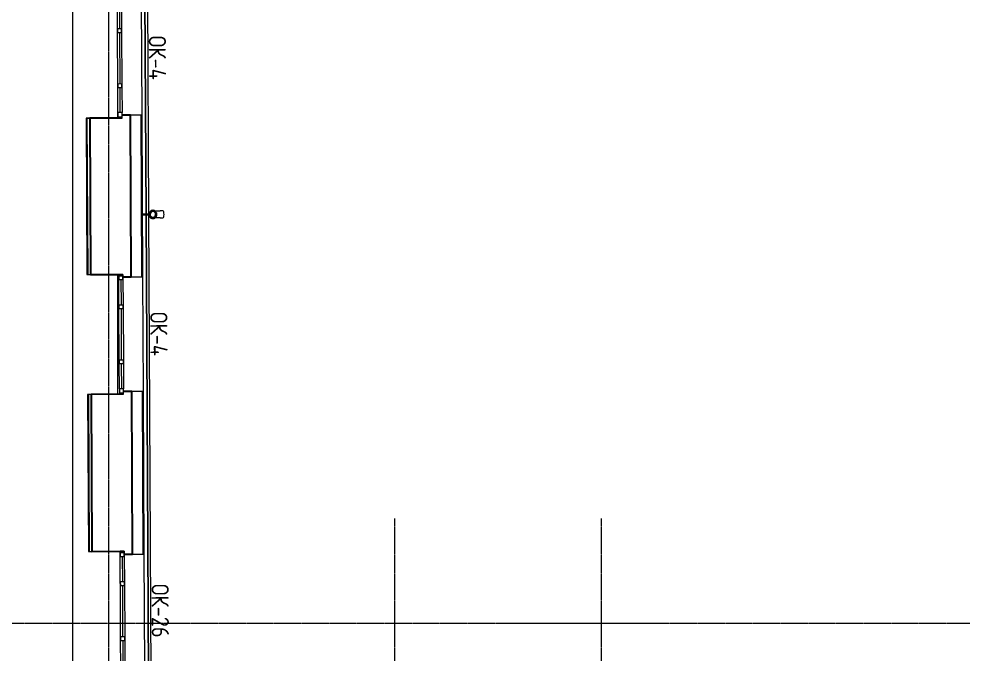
# Model space of a CAD drawing. Header units: millimetres. Extents: x -10178924 to 11692288, y -947381 to 58396.
# Drawn here: x 1695 to 15400, y -351017 to -341793 of the extents above; entities that cross this region are included whole.
import ezdxf

# ---------------------------------------------------------------- set-up
doc = ezdxf.new("R2010")
doc.units = ezdxf.units.MM
doc.linetypes.add('ADSK_Линия сетки', pattern=[25, 20, -2.5, 0, -2.5])
for name, color, linetype, lineweight in [('_ Окна', 7, 'Continuous', 9), ('Марки окон', 7, 'Continuous', 20), ('Обобщенные модели', 7, 'Continuous', 18), ('Окна', 7, 'Continuous', 9), ('Оси', 253, 'Continuous', 9), ('Перекрытие', 7, 'Continuous', 18), ('Стены наружные', 7, 'Continuous', 18), ('Стены несущие', 7, 'Continuous', 30), ('Стены отделка', 7, 'Continuous', 30), ('Стены штриховка', 7, 'Continuous', 9), ('ШТРИХОВКА', 252, 'Continuous', 15)]:
    doc.layers.add(name, color=color, linetype=linetype, lineweight=lineweight)
doc.styles.add('GOST Common_2', font='GOST_Common.ttf', dxfattribs={"width": 0.9, "height": 250})

# ---------------------------------------------------------------- blocks, each defined once
blk = doc.blocks.new('Водосток - Тип 1 _карниз больше 490мм_-5143036-План 4-го этажа')
at = {"layer": 'Обобщенные модели'}
for p, q in [((75, 306), (75, 264)), ((175, 264), (175, 306)), ((120, 109), (120, 10)), ((130, 10), (130, 109))]:
    blk.add_line(p, q, dxfattribs=at)
at = {"layer": 'Обобщенные модели', "flags": 128}
for points in [[(75, 173), (75, 174), (75, 177), (75, 180), (75, 183), (75, 186), (75, 190), (75, 193), (75, 197), (75, 201), (75, 205), (75, 210), (75, 214), (75, 219), (75, 224), (75, 229), (75, 234), (75, 239), (75, 245), (75, 250), (75, 256), (75, 261), (75, 264)], [(175, 264), (175, 258), (175, 252), (175, 247), (175, 242), (175, 236), (175, 231), (175, 226), (175, 221), (175, 216), (175, 212), (175, 207), (175, 203), (175, 199), (175, 195), (175, 191), (175, 188), (175, 184), (175, 181), (175, 178), (175, 175), (175, 173)]]:
    blk.add_lwpolyline(points, dxfattribs=at)
at = {"layer": 'Обобщенные модели'}
for start, end in [(90, 270), (270, 90)]:
    blk.add_arc((125, 160), 52, start, end, dxfattribs=at)
at = {"layer": 'Обобщенные модели', "lineweight": 40}
for start, end in [(90, 270), (270, 90)]:
    blk.add_arc((125, 160), 50, start, end, dxfattribs=at)
at = {"layer": 'Обобщенные модели'}
for start_param, end_param in [(4.712389, 6.283185), (3.141593, 4.712389)]:
    blk.add_ellipse((125, 306), major_axis=(-50, 0), ratio=0.309017, start_param=start_param, end_param=end_param, dxfattribs=at)
blk = doc.blocks.new('окно трехпол с фрамугой - 1700-2320_h_ _нов_ ОК-26 Е30-4648263-План 4-го этажа')
at = {"layer": '_ Окна', "lineweight": 18}
for p, q in [((-870, 115), (-870, 175)), ((-870, 175), (-790, 175)), ((-790, 175), (-790, 115)), ((-430, 115), (-430, 175)), ((-430, 175), (-370, 175)), ((-370, 175), (-370, 115)), ((370, 115), (370, 175)), ((370, 175), (430, 175)), ((430, 175), (430, 115)), ((790, 175), (790, 115)), ((870, 175), (790, 175)), ((870, 115), (870, 175)), ((-790, 115), (-870, 115)), ((-370, 115), (-430, 115)), ((430, 115), (370, 115)), ((790, 115), (870, 115))]:
    blk.add_line(p, q, dxfattribs=at)
at = {"layer": '_ Окна'}
for p, q in [((-850, 115), (-850, 175)), ((-790, 145), (-430, 145)), ((-370, 145), (370, 145)), ((430, 145), (790, 145)), ((850, 115), (850, 175))]:
    blk.add_line(p, q, dxfattribs=at)
at = {"layer": 'Окна'}
for p, q in [((-870, 175), (-870, 115)), ((-790, 175), (-870, 175)), ((-790, 175), (-430, 175)), ((-370, 175), (-430, 175)), ((-370, 175), (370, 175)), ((430, 175), (370, 175)), ((430, 175), (790, 175)), ((870, 175), (790, 175)), ((870, 115), (870, 175)), ((-870, 115), (-790, 115)), ((-430, 115), (-790, 115)), ((-430, 115), (-370, 115)), ((370, 115), (-370, 115)), ((370, 115), (430, 115)), ((790, 115), (430, 115)), ((790, 115), (870, 115))]:
    blk.add_line(p, q, dxfattribs=at)
blk = doc.blocks.new('окно трехпол с фрамугой - 1700-2320_h_ _нов_-4648254-План 4-го этажа')
at = {"layer": '_ Окна', "lineweight": 18}
for p, q in [((-870, 115), (-870, 175)), ((-870, 175), (-790, 175)), ((-790, 175), (-790, 115)), ((-430, 115), (-430, 175)), ((-430, 175), (-370, 175)), ((-370, 175), (-370, 115)), ((370, 115), (370, 175)), ((370, 175), (430, 175)), ((430, 175), (430, 115)), ((790, 175), (790, 115)), ((870, 175), (790, 175)), ((870, 115), (870, 175)), ((-790, 115), (-870, 115)), ((-370, 115), (-430, 115)), ((430, 115), (370, 115)), ((790, 115), (870, 115))]:
    blk.add_line(p, q, dxfattribs=at)
at = {"layer": '_ Окна'}
for p, q in [((-850, 115), (-850, 175)), ((-790, 145), (-430, 145)), ((-370, 145), (370, 145)), ((430, 145), (790, 145)), ((850, 115), (850, 175))]:
    blk.add_line(p, q, dxfattribs=at)
at = {"layer": 'Окна'}
for p, q in [((-870, 175), (-870, 115)), ((-790, 175), (-870, 175)), ((-790, 175), (-430, 175)), ((-370, 175), (-430, 175)), ((-370, 175), (370, 175)), ((430, 175), (370, 175)), ((430, 175), (790, 175)), ((870, 175), (790, 175)), ((870, 115), (870, 175)), ((-870, 115), (-790, 115)), ((-430, 115), (-790, 115)), ((-430, 115), (-370, 115)), ((370, 115), (-370, 115)), ((370, 115), (430, 115)), ((790, 115), (430, 115)), ((790, 115), (870, 115))]:
    blk.add_line(p, q, dxfattribs=at)
blk = doc.blocks.new('окно трехпол с фрамугой - 1700-2320_h_ _нов_-4648261-План 4-го этажа')
at = {"layer": '_ Окна', "lineweight": 18}
for p, q in [((-870, 115), (-870, 175)), ((-870, 175), (-790, 175)), ((-790, 175), (-790, 115)), ((-430, 115), (-430, 175)), ((-430, 175), (-370, 175)), ((-370, 175), (-370, 115)), ((370, 115), (370, 175)), ((370, 175), (430, 175)), ((430, 175), (430, 115)), ((790, 175), (790, 115)), ((870, 175), (790, 175)), ((870, 115), (870, 175)), ((-790, 115), (-870, 115)), ((-370, 115), (-430, 115)), ((430, 115), (370, 115)), ((790, 115), (870, 115))]:
    blk.add_line(p, q, dxfattribs=at)
at = {"layer": '_ Окна'}
for p, q in [((-850, 115), (-850, 175)), ((-790, 145), (-430, 145)), ((-370, 145), (370, 145)), ((430, 145), (790, 145)), ((850, 115), (850, 175))]:
    blk.add_line(p, q, dxfattribs=at)
at = {"layer": 'Окна'}
for p, q in [((-870, 175), (-870, 115)), ((-790, 175), (-870, 175)), ((-790, 175), (-430, 175)), ((-370, 175), (-430, 175)), ((-370, 175), (370, 175)), ((430, 175), (370, 175)), ((430, 175), (790, 175)), ((870, 175), (790, 175)), ((870, 115), (870, 175)), ((-870, 115), (-790, 115)), ((-430, 115), (-790, 115)), ((-430, 115), (-370, 115)), ((370, 115), (-370, 115)), ((370, 115), (430, 115)), ((790, 115), (430, 115)), ((790, 115), (870, 115))]:
    blk.add_line(p, q, dxfattribs=at)
blk = doc.blocks.new('оси')
at = {"layer": 'Оси', "linetype": 'ADSK_Линия сетки'}
for p, q in [((9500, -2196), (9500, 46378)), ((13650, -2196), (13650, 23921)), ((16650, -2196), (16650, 23921)), ((-3614, 22400), (62615, 22400))]:
    blk.add_line(p, q, dxfattribs=at)
blk = doc.blocks.new('4 этаж')
at = {"layer": 'Перекрытие'}
for p, q in [((2473, -212530), (2473, -227741)), ((3129, -218541), (3129, -217738)), ((2689, -218543), (2689, -218541)), ((2689, -218541), (3109, -218541)), ((3131, -220811), (3000, -220811)), ((3131, -222551), (3131, -220811))]:
    blk.add_line(p, q, dxfattribs=at)
at = {"layer": 'Стены наружные'}
for p, q in [((3465, -205190), (3540, -219935)), ((3540, -219935), (3466, -205190)), ((3501, -205190), (3575, -219935)), ((3483, -218499), (3474, -216839)), ((3540, -219945), (3578, -227488)), ((3578, -227443), (3540, -219945)), ((3575, -219945), (3613, -227443)), ((3503, -222509), (3495, -220844)), ((3524, -226529), (3515, -224874))]:
    blk.add_line(p, q, dxfattribs=at)
at = {"layer": 'Стены несущие'}
for p, q in [((3133, -218541), (2723, -218543)), ((2723, -218543), (2734, -220813)), ((3313, -218500), (3193, -218500)), ((3325, -220845), (3313, -218500)), ((2734, -220813), (3144, -220811)), ((3205, -220845), (3325, -220845)), ((3153, -222551), (2743, -222553)), ((2743, -222553), (2755, -224833)), ((3333, -222510), (3213, -222510)), ((3345, -224875), (3333, -222510)), ((2755, -224833), (3165, -224831)), ((3225, -224875), (3345, -224875))]:
    blk.add_line(p, q, dxfattribs=at)
at = {"layer": 'Стены отделка', "lineweight": 9}
for p, q in [((2723, -218543), (2671, -218543)), ((2671, -218543), (2682, -220813)), ((3483, -218499), (3313, -218500)), ((3495, -220844), (3483, -218499)), ((2682, -220813), (2734, -220813)), ((3325, -220845), (3495, -220844)), ((2743, -222553), (2691, -222553)), ((2691, -222553), (2703, -224833)), ((3503, -222509), (3333, -222510)), ((3515, -224874), (3503, -222509)), ((2703, -224833), (2755, -224833)), ((3345, -224875), (3515, -224874))]:
    blk.add_line(p, q, dxfattribs=at)
at = {"layer": 'Стены штриховка'}
for p, q in [((2673, -218543), (2684, -220813)), ((2683, -218543), (2694, -220813)), ((3463, -218499), (3475, -220844)), ((2693, -222553), (2705, -224833)), ((2703, -222553), (2715, -224833)), ((3483, -222509), (3495, -224874))]:
    blk.add_line(p, q, dxfattribs=at)
at = {"color": 253}
blk.add_blockref('оси', (-6500, -248276), dxfattribs=at)
at = {"layer": 'Обобщенные модели', "rotation": 270.2912255442424}
blk.add_blockref('Водосток - Тип 1 _карниз больше 490мм_-5143036-План 4-го этажа', (3479, -219815), dxfattribs=at)
at = {"layer": 'Окна', "rotation": 270.2912255442423}
for name, p in [('окно трехпол с фрамугой - 1700-2320_h_ _нов_-4648261-План 4-го этажа', (3013, -217671)), ('окно трехпол с фрамугой - 1700-2320_h_ _нов_-4648254-План 4-го этажа', (3034, -221681)), ('окно трехпол с фрамугой - 1700-2320_h_ _нов_ ОК-26 Е30-4648263-План 4-го этажа', (3054, -225701))]:
    blk.add_blockref(name, p, dxfattribs=at)
at = {"layer": 'Марки окон', "lineweight": 9, "char_height": 250, "attachment_point": 5, "rotation": 270.2912, "line_spacing_factor": 1.022766, "style": 'GOST Common_2'}
for s, insert, width in [('\\pxqc,t1.8,3.6,5.4,7.2,9,10.8,12.6,14.4,16.2,18,19.8,21.6,23.4,25.2,27,28.8,30.6,32.4,34.2,36,37.8,39.6,41.4,43.2,45,46.8,48.6,50.4,52.2,54,55.8,57.6;{ОК-4}', (3705, -217664), 702.9), ('\\pxqc,t1.8,3.6,5.4,7.2,9,10.8,12.6,14.4,16.2,18,19.8,21.6,23.4,25.2,27,28.8,30.6,32.4,34.2,36,37.8,39.6,41.4,43.2,45,46.8,48.6,50.4,52.2,54,55.8,57.6;{ОК-4}', (3726, -221674), 702.9), ('\\pxqc,t1.8,3.6,5.4,7.2,9,10.8,12.6,14.4,16.2,18,19.8,21.6,23.4,25.2,27,28.8,30.6,32.4,34.2,36,37.8,39.6,41.4,43.2,45,46.8,48.6,50.4,52.2,54,55.8,57.6;{ОК-26}', (3746, -225694), 845.1)]:
    blk.add_mtext(s, dxfattribs=dict(at, insert=insert, width=width))

msp = doc.modelspace()

# ---------------------------------------------------------------- block references
at = {"layer": 'ШТРИХОВКА'}
msp.add_blockref('4 этаж', (0, -124693.3), dxfattribs=at)

doc.saveas('drawing.dxf')
